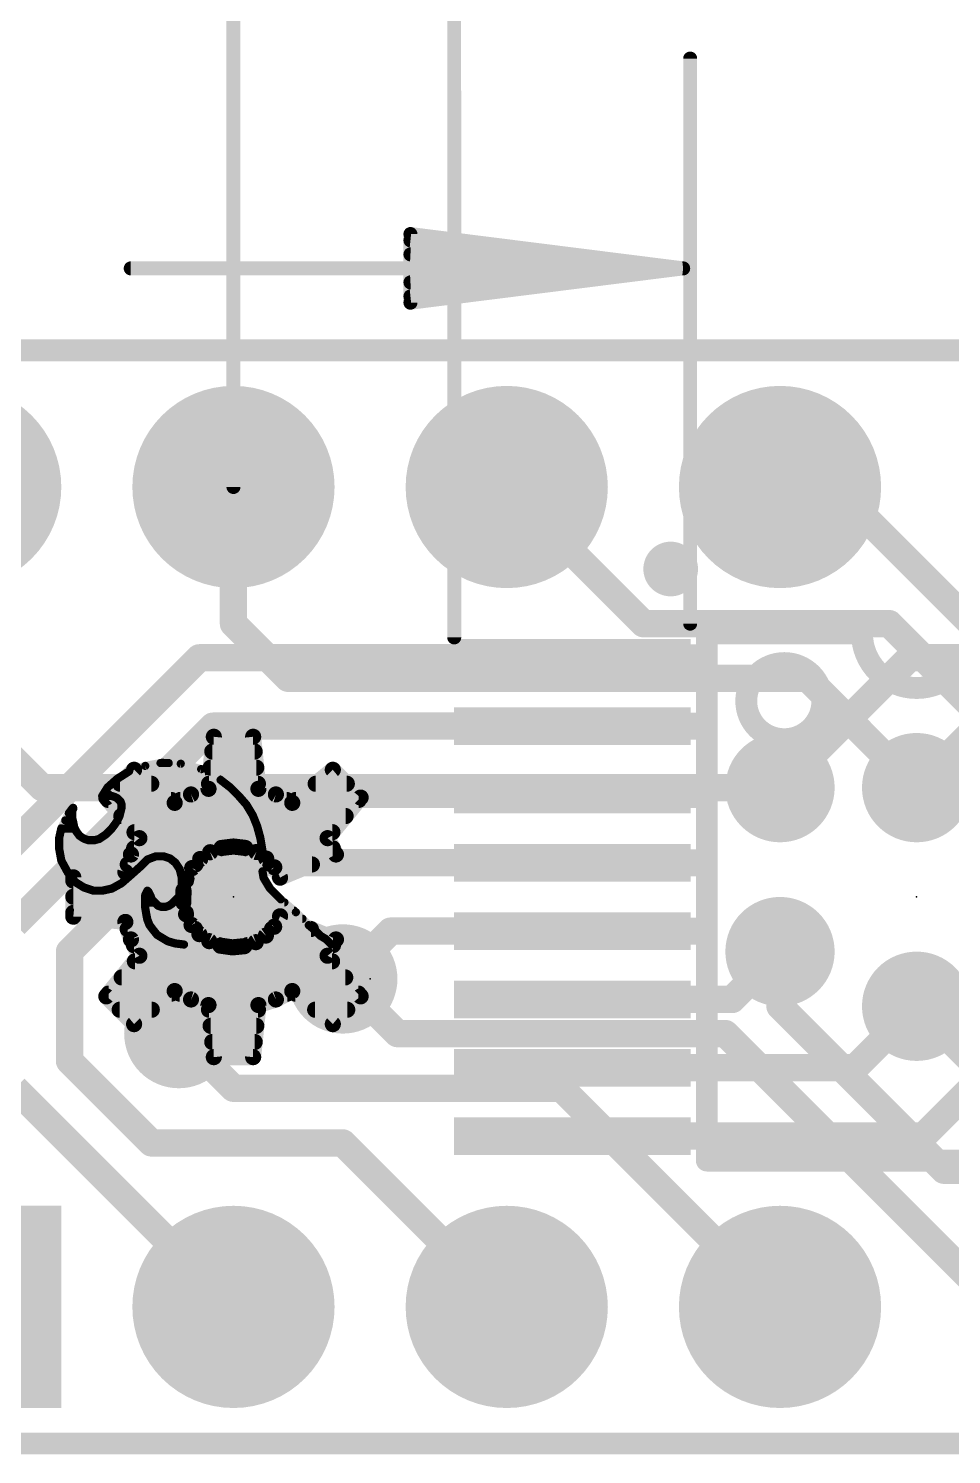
# Model space of a CAD drawing. Extents: x -40 to 67, y -21 to 32.
# Drawn here: x 1.91 to 10.48, y 10.57 to 23.82 of the extents above; entities that cross this region are included whole.
import ezdxf

# ---------------------------------------------------------------- set-up
doc = ezdxf.new("R2010")
doc.units = 0
for name, color, linetype in [('1', 12, 'CONTINUOUS'), ('16', 132, 'CONTINUOUS'), ('17', 110, 'CONTINUOUS'), ('18', 110, 'CONTINUOUS'), ('20', 53, 'CONTINUOUS'), ('21', 41, 'CONTINUOUS'), ('22', 40, 'CONTINUOUS'), ('23', 53, 'CONTINUOUS'), ('24', 53, 'CONTINUOUS'), ('47', 253, 'CONTINUOUS'), ('51', 53, 'CONTINUOUS')]:
    doc.layers.add(name, color=color, linetype=linetype)

# ---------------------------------------------------------------- blocks, each defined once
blk = doc.blocks.new('RECT')
blk.add_solid([(-0.5, -0.5), (0.5, -0.5), (-0.5, 0.5), (0.5, 0.5)])
blk = doc.blocks.new('SQUAREP')
blk.add_solid([(-0.5, -0.5), (0.5, -0.5), (-0.5, 0.5), (0.5, 0.5)])
blk = doc.blocks.new('ROUNDP')
at = {"const_width": 0.5}
blk.add_lwpolyline([(0, -0.25, 1), (0, 0.25, 1), (0, -0.25)], format="xyb", dxfattribs=at)
blk = doc.blocks.new('ROUNDV')
at = {"const_width": 0.5}
blk.add_lwpolyline([(0, -0.25, 1), (0, 0.25, 1), (0, -0.25)], format="xyb", dxfattribs=at)

msp = doc.modelspace()

# ---------------------------------------------------------------- linework, layer by layer
at = {"layer": '1', "const_width": 0.254}
for points in [[(3.4925, 17.9705), (1.27, 15.748)], [(6.96, 17.9705), (3.4925, 17.9705)], [(10.0965, 17.9705), (8.89, 16.764)], [(13.36, 17.9705), (10.0965, 17.9705)], [(3.6195, 17.3355), (1.778, 15.494)], [(6.96, 17.3355), (3.6195, 17.3355)], [(10.7315, 17.3355), (10.16, 16.764)], [(3.7465, 16.7005), (2.286, 15.24)], [(6.96, 16.7005), (3.7465, 16.7005)], [(3.8735, 16.0655), (3.302, 15.494)], [(6.96, 16.0655), (3.8735, 16.0655)], [(3.302, 15.494), (3.302, 14.478)], [(5.2705, 15.4305), (4.826, 14.986)], [(6.96, 15.4305), (5.2705, 15.4305)], [(2.286, 15.24), (2.286, 14.224)], [(8.4455, 14.7955), (8.89, 15.24)], [(6.96, 14.7955), (8.4455, 14.7955)], [(9.5885, 14.1605), (10.16, 14.732)], [(10.2235, 13.5255), (11.43, 14.732)], [(2.286, 14.224), (3.048, 13.462)], [(6.96, 14.1605), (9.5885, 14.1605)], [(1.778, 13.97), (3.81, 11.938)], [(6.96, 13.5255), (10.2235, 13.5255)], [(3.048, 13.462), (4.826, 13.462)], [(4.826, 13.462), (6.35, 11.938)]]:
    msp.add_lwpolyline(points, dxfattribs=at)
at = {"layer": '1', "const_width": 0.127}
for points in [[(3.4925, 18.034, 1), (3.4925, 17.907)], [(3.5374, 17.9256, 1), (3.4476, 18.0154)], [(6.96, 17.907, 1), (6.96, 18.034)], [(10.0965, 18.034, 1), (10.0965, 17.907)], [(10.1414, 17.9256, 1), (10.0516, 18.0154)], [(3.6195, 17.399, 1), (3.6195, 17.272)], [(3.6644, 17.2906, 1), (3.5746, 17.3804)], [(6.96, 17.272, 1), (6.96, 17.399)], [(8.8451, 16.8089, 1), (8.9349, 16.7191)], [(10.1151, 16.8089, 1), (10.2049, 16.7191)], [(3.7465, 16.764, 1), (3.7465, 16.637)], [(3.7914, 16.6556, 1), (3.7016, 16.7454)], [(6.96, 16.637, 1), (6.96, 16.764)], [(3.8735, 16.129, 1), (3.8735, 16.002)], [(3.9184, 16.0206, 1), (3.8286, 16.1104)], [(6.96, 16.002, 1), (6.96, 16.129)], [(3.3655, 15.494, 1), (3.2385, 15.494)], [(3.2571, 15.5389, 1), (3.3469, 15.4491)], [(5.2705, 15.494, 1), (5.2705, 15.367)], [(5.3154, 15.3856, 1), (5.2256, 15.4754)], [(6.96, 15.367, 1), (6.96, 15.494)], [(2.3495, 15.24, 1), (2.2225, 15.24)], [(2.2411, 15.2849, 1), (2.3309, 15.1951)], [(8.9349, 15.1951, 1), (8.8451, 15.2849)], [(4.7811, 15.0309, 1), (4.8709, 14.9411)], [(6.96, 14.859, 1), (6.96, 14.732)], [(8.4006, 14.8404, 1), (8.4904, 14.7506)], [(8.4455, 14.732, 1), (8.4455, 14.859)], [(10.2049, 14.6871, 1), (10.1151, 14.7769)], [(3.2385, 14.478, 1), (3.3655, 14.478)], [(2.3309, 14.2689, 1), (2.2411, 14.1791)], [(2.2225, 14.224, 1), (2.3495, 14.224)], [(6.96, 14.224, 1), (6.96, 14.097)], [(9.5436, 14.2054, 1), (9.6334, 14.1156)], [(9.5885, 14.097, 1), (9.5885, 14.224)], [(6.96, 13.589, 1), (6.96, 13.462)], [(10.2235, 13.462, 1), (10.2235, 13.589)], [(3.048, 13.5255, 1), (3.048, 13.3985)], [(3.0031, 13.4171, 1), (3.0929, 13.5069)], [(4.8709, 13.5069, 1), (4.7811, 13.4171)], [(4.826, 13.3985, 1), (4.826, 13.5255)], [(10.1786, 13.5704, 1), (10.2684, 13.4806)], [(3.7651, 11.8931, 1), (3.8549, 11.9829)], [(6.3051, 11.8931, 1), (6.3949, 11.9829)]]:
    msp.add_lwpolyline(points, format="xyb", dxfattribs=at)
at = {"layer": '16', "const_width": 0.254}
for points in [[(3.81, 18.288), (3.81, 19.558)], [(7.62, 18.288), (6.35, 19.558)], [(9.398, 19.558), (8.89, 19.558)], [(11.938, 17.018), (9.398, 19.558)], [(4.318, 17.78), (3.81, 18.288)], [(9.906, 18.288), (7.62, 18.288)], [(11.43, 16.764), (9.906, 18.288)], [(9.144, 17.78), (4.318, 17.78)], [(10.16, 16.764), (9.144, 17.78)], [(2.032, 16.764), (1.27, 17.526)], [(8.89, 16.764), (2.032, 16.764)], [(8.89, 15.24), (8.89, 14.732)], [(4.826, 14.986), (5.334, 14.478)], [(8.89, 14.732), (10.414, 13.208)], [(10.16, 14.732), (11.176, 13.716)], [(3.302, 14.478), (3.81, 13.97)], [(5.334, 14.478), (8.382, 14.478)], [(10.922, 11.938), (8.382, 14.478)], [(3.81, 13.97), (6.858, 13.97)], [(6.858, 13.97), (8.89, 11.938)], [(10.414, 13.208), (12.7, 13.208)]]:
    msp.add_lwpolyline(points, dxfattribs=at)
at = {"layer": '16', "const_width": 0.127}
for points in [[(3.8735, 19.558, 1), (3.7465, 19.558)], [(6.3949, 19.6029, 1), (6.3051, 19.5131)], [(8.89, 19.6215, 1), (8.89, 19.4945)], [(9.4429, 19.6029, 1), (9.3531, 19.5131)], [(9.398, 19.4945, 1), (9.398, 19.6215)], [(3.8549, 18.3329, 1), (3.7651, 18.2431)], [(3.7465, 18.288, 1), (3.8735, 18.288)], [(7.62, 18.3515, 1), (7.62, 18.2245)], [(7.5751, 18.2431, 1), (7.6649, 18.3329)], [(9.9509, 18.3329, 1), (9.8611, 18.2431)], [(9.906, 18.2245, 1), (9.906, 18.3515)], [(4.318, 17.8435, 1), (4.318, 17.7165)], [(9.1889, 17.8249, 1), (9.0991, 17.7351)], [(9.144, 17.7165, 1), (9.144, 17.8435)], [(4.2731, 17.7351, 1), (4.3629, 17.8249)], [(2.032, 16.8275, 1), (2.032, 16.7005)], [(1.9871, 16.7191, 1), (2.0769, 16.8089)], [(8.89, 16.7005, 1), (8.89, 16.8275)], [(10.1151, 16.7191, 1), (10.2049, 16.8089)], [(8.9535, 15.24, 1), (8.8265, 15.24)], [(4.8709, 15.0309, 1), (4.7811, 14.9411)], [(8.9349, 14.7769, 1), (8.8451, 14.6871)], [(10.2049, 14.7769, 1), (10.1151, 14.6871)], [(8.8265, 14.732, 1), (8.9535, 14.732)], [(3.3469, 14.5229, 1), (3.2571, 14.4331)], [(5.334, 14.5415, 1), (5.334, 14.4145)], [(5.2891, 14.4331, 1), (5.3789, 14.5229)], [(8.4269, 14.5229, 1), (8.3371, 14.4331)], [(8.382, 14.4145, 1), (8.382, 14.5415)], [(3.81, 14.0335, 1), (3.81, 13.9065)], [(3.7651, 13.9251, 1), (3.8549, 14.0149)], [(6.9029, 14.0149, 1), (6.8131, 13.9251)], [(6.858, 13.9065, 1), (6.858, 14.0335)], [(10.414, 13.2715, 1), (10.414, 13.1445)], [(10.3691, 13.1631, 1), (10.4589, 13.2529)], [(8.8451, 11.8931, 1), (8.9349, 11.9829)]]:
    msp.add_lwpolyline(points, format="xyb", dxfattribs=at)
at = {"layer": '20', "const_width": 0.2032}
for points in [[(20.32, 20.828), (0, 20.828)], [(20.32, 10.668), (0, 10.668)]]:
    msp.add_lwpolyline(points, dxfattribs=at)
at = {"layer": '21'}
for points, const_width in [([(7.874, 18.669, 1), (7.874, 18.923, 1), (7.874, 18.669)], 0.254), ([(8.2608, 18.198, 1), (8.1592, 18.198)], 0.1016), ([(8.21, 18.2488, 1), (8.21, 18.1472)], 0.1016), ([(9.652, 18.198, 1), (10.668, 18.198)], 0.2032), ([(9.7028, 18.198, 1), (9.6012, 18.198)], 0.1016), ([(9.652, 18.1472, 1), (9.652, 18.2488)], 0.1016), ([(8.93, 17.2142, 1), (8.93, 17.9218, 1), (8.93, 17.2142)], 0.2032), ([(2.9865, 16.9847, 1), (2.9935, 16.9473)], 0.0381), ([(2.996, 16.9479, 1), (2.984, 16.9841)], 0.0381), ([(3.1319, 17.0116, 1), (3.1319, 16.9735)], 0.0381), ([(3.1511, 17.015, 1), (3.1489, 16.977)], 0.0381), ([(3.1535, 16.9773, 1), (3.1465, 17.0147)], 0.0381), ([(3.2078, 16.9735, 1), (3.2078, 17.0116)], 0.0381), ([(3.3248, 17.0044, 1), (3.3152, 16.9676)], 0.0381), ([(3.3189, 16.967, 1), (3.3211, 17.005)], 0.0381), ([(3.5193, 16.9527, 1), (3.5007, 16.9193)], 0.0381), ([(3.5052, 16.9176, 1), (3.5148, 16.9544)], 0.0381), ([(2.7235, 16.8592, 1), (2.7235, 16.8211)], 0.0381), ([(2.7198, 16.8621, 1), (2.7402, 16.8299)], 0.0381), ([(2.7427, 16.8318, 1), (2.7173, 16.8602)], 0.0381), ([(2.834, 16.9341, 1), (2.846, 16.8979)], 0.0381), ([(2.8412, 16.9354, 1), (2.8412, 16.8973)], 0.0381), ([(2.8502, 16.8999, 1), (2.8298, 16.9321)], 0.0381), ([(3.5453, 16.8973, 1), (3.5453, 16.9354)], 0.0381), ([(3.7017, 16.851, 1), (3.6783, 16.821)], 0.0381), ([(3.6807, 16.8193, 1), (3.6993, 16.8527)], 0.0381), ([(3.6824, 16.8211, 1), (3.6824, 16.8592)], 0.0381), ([(2.59, 16.705, 1), (2.59, 16.6669)], 0.0381), ([(2.5738, 16.6961, 1), (2.6062, 16.6759)], 0.0381), ([(2.5911, 16.7068, 1), (2.5911, 16.6687)], 0.0381), ([(2.6387, 16.783, 1), (2.6387, 16.7449)], 0.0381), ([(2.6273, 16.7802, 1), (2.6527, 16.7518)], 0.0381), ([(2.6562, 16.7559, 1), (2.6238, 16.7761)], 0.0381), ([(2.686, 16.7041, 1), (2.674, 16.6679)], 0.0381), ([(2.68, 16.6669, 1), (2.68, 16.705)], 0.0381), ([(2.7185, 16.693, 1), (2.7015, 16.659)], 0.0381), ([(2.704, 16.6579, 1), (2.716, 16.6941)], 0.0381), ([(2.7435, 16.6795, 1), (2.7165, 16.6525)], 0.0381), ([(2.7215, 16.649, 1), (2.7385, 16.683)], 0.0381), ([(3.7935, 16.7795, 1), (3.7665, 16.7525)], 0.0381), ([(3.7683, 16.751, 1), (3.7917, 16.781)], 0.0381), ([(3.782, 16.7449, 1), (3.782, 16.783)], 0.0381), ([(3.8743, 16.6985, 1), (3.8457, 16.6735)], 0.0381), ([(3.8465, 16.6725, 1), (3.8735, 16.6995)], 0.0381), ([(3.8582, 16.6687, 1), (3.8582, 16.7068)], 0.0381), ([(2.2871, 16.5544, 1), (2.2871, 16.5163)], 0.0381), ([(2.2965, 16.5795, 1), (2.3235, 16.5525)], 0.0381), ([(2.3291, 16.546, 1), (2.291, 16.546)], 0.0381), ([(2.293, 16.5545, 1), (2.327, 16.5375)], 0.0381), ([(2.3252, 16.5546, 1), (2.2948, 16.5774)], 0.0381), ([(2.3391, 16.576, 1), (2.301, 16.576)], 0.0381), ([(2.301, 16.566, 1), (2.3391, 16.566)], 0.0381), ([(2.337, 16.5575, 1), (2.303, 16.5745)], 0.0381), ([(2.3335, 16.5625, 1), (2.3065, 16.5895)], 0.0381), ([(2.31, 16.5163, 1), (2.31, 16.5544)], 0.0381), ([(2.7599, 16.5544, 1), (2.7599, 16.5163)], 0.0381), ([(2.7781, 16.642, 1), (2.7419, 16.63)], 0.0381), ([(2.7465, 16.6225, 1), (2.7735, 16.6495)], 0.0381), ([(2.7681, 16.6306, 1), (2.7681, 16.5925)], 0.0381), ([(2.7891, 16.606, 1), (2.751, 16.606)], 0.0381), ([(2.751, 16.576, 1), (2.7891, 16.576)], 0.0381), ([(2.7885, 16.5714, 1), (2.7515, 16.5806)], 0.0381), ([(2.7519, 16.6, 1), (2.7881, 16.612)], 0.0381), ([(3.9463, 16.6158, 1), (3.9137, 16.5962)], 0.0381), ([(3.9157, 16.5935, 1), (3.9443, 16.6185)], 0.0381), ([(3.9251, 16.5925, 1), (3.9251, 16.6306)], 0.0381), ([(3.9724, 16.5163, 1), (3.9724, 16.5544)], 0.0381), ([(2.2466, 16.4782, 1), (2.2466, 16.4401)], 0.0381), ([(2.2648, 16.5374, 1), (2.2952, 16.5146)], 0.0381), ([(2.297, 16.5175, 1), (2.263, 16.5345)], 0.0381), ([(2.3285, 16.4906, 1), (2.2915, 16.4814)], 0.0381), ([(2.291, 16.486, 1), (2.3291, 16.486)], 0.0381), ([(2.3387, 16.4497, 1), (2.3013, 16.4423)], 0.0381), ([(2.3015, 16.4414, 1), (2.3385, 16.4506)], 0.0381), ([(2.347, 16.4045, 1), (2.313, 16.3875)], 0.0381), ([(2.3167, 16.4401, 1), (2.3167, 16.4782)], 0.0381), ([(2.6941, 16.4366, 1), (2.7259, 16.4154)], 0.0381), ([(2.7252, 16.4146, 1), (2.6948, 16.4374)], 0.0381), ([(2.713, 16.4645, 1), (2.747, 16.4475)], 0.0381), ([(2.7316, 16.4782, 1), (2.7316, 16.4401)], 0.0381), ([(2.7459, 16.4454, 1), (2.7141, 16.4666)], 0.0381), ([(2.7315, 16.5006, 1), (2.7685, 16.4914)], 0.0381), ([(2.767, 16.4875, 1), (2.733, 16.5045)], 0.0381), ([(4.0077, 16.5131, 1), (3.9723, 16.4989)], 0.0381), ([(3.9737, 16.4962, 1), (4.0063, 16.5158)], 0.0381), ([(4.0087, 16.4401, 1), (4.0087, 16.4782)], 0.0381), ([(4.0484, 16.411, 1), (4.0116, 16.401)], 0.0381), ([(2.209, 16.296, 1), (2.1709, 16.296)], 0.0381), ([(2.1714, 16.3001, 1), (2.2086, 16.2919)], 0.0381), ([(2.1924, 16.3258, 1), (2.1924, 16.2877)], 0.0381), ([(2.2093, 16.402, 1), (2.2093, 16.3639)], 0.0381), ([(2.193, 16.3945, 1), (2.227, 16.3775)], 0.0381), ([(2.2286, 16.3819, 1), (2.1914, 16.3901)], 0.0381), ([(2.3113, 16.3923, 1), (2.3487, 16.3997)], 0.0381), ([(2.3652, 16.3674, 1), (2.3348, 16.3446)], 0.0381), ([(2.333, 16.3475, 1), (2.367, 16.3645)], 0.0381), ([(2.3365, 16.3639, 1), (2.3365, 16.402)], 0.0381), ([(2.3906, 16.3319, 1), (2.3694, 16.3001)], 0.0381), ([(2.3648, 16.3046, 1), (2.3952, 16.3274)], 0.0381), ([(2.4185, 16.313, 1), (2.4015, 16.279)], 0.0381), ([(2.3938, 16.2877, 1), (2.3938, 16.3258)], 0.0381), ([(2.3994, 16.2801, 1), (2.4206, 16.3119)], 0.0381), ([(2.436, 16.3041, 1), (2.424, 16.2679)], 0.0381), ([(2.4215, 16.269, 1), (2.4385, 16.303)], 0.0381), ([(2.46, 16.295, 1), (2.46, 16.2569)], 0.0381), ([(2.454, 16.2579, 1), (2.466, 16.2941)], 0.0381), ([(2.5154, 16.2945, 1), (2.5246, 16.2575)], 0.0381), ([(2.52, 16.2569, 1), (2.52, 16.295)], 0.0381), ([(2.5494, 16.3019, 1), (2.5706, 16.2701)], 0.0381), ([(2.5646, 16.2675, 1), (2.5554, 16.3045)], 0.0381), ([(2.5912, 16.3258, 1), (2.5912, 16.2877)], 0.0381), ([(2.6065, 16.3395, 1), (2.6335, 16.3125)], 0.0381), ([(2.6306, 16.3101, 1), (2.6094, 16.3419)], 0.0381), ([(2.677, 16.402, 1), (2.677, 16.3639)], 0.0381), ([(2.6648, 16.3974, 1), (2.6952, 16.3746)], 0.0381), ([(2.6935, 16.3725, 1), (2.6665, 16.3995)], 0.0381), ([(4.0123, 16.3989, 1), (4.0477, 16.4131)], 0.0381), ([(4.0363, 16.3639, 1), (4.0363, 16.402)], 0.0381), ([(4.0788, 16.2991, 1), (4.0412, 16.2929)], 0.0381), ([(4.0416, 16.291, 1), (4.0784, 16.301)], 0.0381), ([(4.0571, 16.2877, 1), (4.0571, 16.3258)], 0.0381), ([(2.19, 16.2496, 1), (2.19, 16.2115)], 0.0381), ([(2.2087, 16.1994, 1), (2.1713, 16.1926)], 0.0381), ([(2.1709, 16.196, 1), (2.209, 16.196)], 0.0381), ([(2.1976, 16.1735, 1), (2.1976, 16.1354)], 0.0381), ([(4.0991, 16.176, 1), (4.061, 16.176)], 0.0381), ([(4.0612, 16.1729, 1), (4.0988, 16.1791)], 0.0381), ([(4.0709, 16.2115, 1), (4.0709, 16.2496)], 0.0381), ([(4.08, 16.1354, 1), (4.08, 16.1735)], 0.0381), ([(2.2267, 16.0951, 1), (2.1933, 16.0769)], 0.0381), ([(2.1913, 16.0826, 1), (2.2287, 16.0894)], 0.0381), ([(2.2143, 16.0973, 1), (2.2143, 16.0592)], 0.0381), ([(2.2558, 16.0211, 1), (2.2558, 15.983)], 0.0381), ([(2.913, 15.983, 1), (2.913, 16.0211)], 0.0381), ([(2.9265, 16.0395, 1), (2.9535, 16.0125)], 0.0381), ([(2.9527, 16.0118, 1), (2.9273, 16.0402)], 0.0381), ([(3.0033, 16.1138, 1), (3.0167, 16.0782)], 0.0381), ([(2.9922, 16.0592, 1), (2.9922, 16.0973)], 0.0381), ([(3.0235, 16.0825, 1), (2.9965, 16.1095)], 0.0381), ([(3.09, 16.1451, 1), (3.09, 16.107)], 0.0381), ([(3.0967, 16.1082, 1), (3.0833, 16.1438)], 0.0381), ([(3.166, 16.1441, 1), (3.154, 16.1079)], 0.0381), ([(3.16, 16.107, 1), (3.16, 16.1451)], 0.0381), ([(3.2319, 16.1209, 1), (3.2081, 16.0911)], 0.0381), ([(3.214, 16.0879, 1), (3.226, 16.1241)], 0.0381), ([(3.2548, 16.0973, 1), (3.2548, 16.0592)], 0.0381), ([(3.2859, 16.0766, 1), (3.2541, 16.0554)], 0.0381), ([(3.2581, 16.0511, 1), (3.2819, 16.0809)], 0.0381), ([(3.3285, 16.0106, 1), (3.2915, 16.0014)], 0.0381), ([(3.311, 16.0211, 1), (3.311, 15.983)], 0.0381), ([(4.08, 16.0592, 1), (4.08, 16.0973)], 0.0381), ([(4.08, 15.983, 1), (4.08, 16.0211)], 0.0381), ([(2.285, 15.9877, 1), (2.255, 15.9643)], 0.0381), ([(2.2533, 15.9669, 1), (2.2867, 15.9851)], 0.0381), ([(2.309, 15.9449, 1), (2.309, 15.9068)], 0.0381), ([(2.3501, 15.9022, 1), (2.3299, 15.8698)], 0.0381), ([(2.325, 15.8743, 1), (2.355, 15.8977)], 0.0381), ([(2.7575, 15.8903, 1), (2.7825, 15.8617)], 0.0381), ([(2.7793, 15.8593, 1), (2.7607, 15.8927)], 0.0381), ([(2.8269, 15.9068, 1), (2.8269, 15.9449)], 0.0381), ([(2.8373, 15.9602, 1), (2.8627, 15.9318)], 0.0381), ([(2.8625, 15.9317, 1), (2.8375, 15.9603)], 0.0381), ([(3.2941, 15.9954, 1), (3.3259, 16.0166)], 0.0381), ([(3.3491, 15.926, 1), (3.311, 15.926)], 0.0381), ([(3.33, 15.9449, 1), (3.33, 15.9068)], 0.0381), ([(3.3115, 15.9214, 1), (3.3485, 15.9306)], 0.0381), ([(4.0988, 15.9891, 1), (4.0612, 15.9829)], 0.0381), ([(4.061, 15.986, 1), (4.0991, 15.986)], 0.0381), ([(4.1063, 15.9358, 1), (4.0737, 15.9162)], 0.0381), ([(4.0712, 15.9229, 1), (4.1088, 15.9291)], 0.0381), ([(4.0901, 15.9068, 1), (4.0901, 15.9449)], 0.0381), ([(2.3982, 15.8687, 1), (2.3982, 15.8306)], 0.0381), ([(2.426, 15.8541, 1), (2.414, 15.8179)], 0.0381), ([(2.4099, 15.8198, 1), (2.4301, 15.8522)], 0.0381), ([(2.51, 15.8251, 1), (2.51, 15.787)], 0.0381), ([(2.504, 15.7879, 1), (2.516, 15.8241)], 0.0381), ([(2.5859, 15.8246, 1), (2.5941, 15.7874)], 0.0381), ([(2.59, 15.787, 1), (2.59, 15.8251)], 0.0381), ([(2.6707, 15.8427, 1), (2.6893, 15.8093)], 0.0381), ([(2.6841, 15.8074, 1), (2.6759, 15.8446)], 0.0381), ([(2.7225, 15.8306, 1), (2.7225, 15.8687)], 0.0381), ([(2.973, 15.7745, 1), (3.007, 15.7575)], 0.0381), ([(3.0091, 15.766, 1), (2.971, 15.766)], 0.0381), ([(2.9937, 15.7925, 1), (2.9937, 15.7544)], 0.0381), ([(3.0235, 15.8195, 1), (2.9965, 15.7925)], 0.0381), ([(3.027, 15.7975, 1), (2.993, 15.8145)], 0.0381), ([(3.037, 15.8045, 1), (3.003, 15.7875)], 0.0381), ([(3.0065, 15.7825, 1), (3.0335, 15.8095)], 0.0381), ([(3.0581, 15.762, 1), (3.0219, 15.75)], 0.0381), ([(3.023, 15.7475, 1), (3.057, 15.7645)], 0.0381), ([(3.0313, 15.7544, 1), (3.0313, 15.7925)], 0.0381), ([(3.2823, 15.7531, 1), (3.3177, 15.7389)], 0.0381), ([(3.3135, 15.7325, 1), (3.2865, 15.7595)], 0.0381), ([(3.311, 15.7925, 1), (3.311, 15.7544)], 0.0381), ([(3.3013, 15.7997, 1), (3.3387, 15.7923)], 0.0381), ([(3.3377, 15.7889, 1), (3.3023, 15.8031)], 0.0381), ([(3.33, 15.8687, 1), (3.33, 15.8306)], 0.0381), ([(3.311, 15.846, 1), (3.3491, 15.846)], 0.0381), ([(3.3487, 15.8423, 1), (3.3113, 15.8497)], 0.0381), ([(4.1635, 15.8395, 1), (4.1365, 15.8125)], 0.0381), ([(4.1337, 15.8162, 1), (4.1663, 15.8358)], 0.0381), ([(4.1358, 15.8306, 1), (4.1358, 15.8687)], 0.0381), ([(4.2026, 15.7544, 1), (4.2026, 15.7925)], 0.0381), ([(2.99, 15.7163, 1), (2.99, 15.6782)], 0.0381), ([(3.0088, 15.6491, 1), (2.9712, 15.6429)], 0.0381), ([(2.971, 15.646, 1), (3.0091, 15.646)], 0.0381), ([(2.9942, 15.6401, 1), (2.9942, 15.602)], 0.0381), ([(3.0635, 15.7395, 1), (3.0365, 15.7125)], 0.0381), ([(3.0319, 15.72, 1), (3.0681, 15.732)], 0.0381), ([(3.0788, 15.6782, 1), (3.0788, 15.7163)], 0.0381), ([(3.116, 15.6841, 1), (3.104, 15.6479)], 0.0381), ([(3.0965, 15.6525, 1), (3.1235, 15.6795)], 0.0381), ([(3.14, 15.6751, 1), (3.14, 15.637)], 0.0381), ([(3.134, 15.6379, 1), (3.146, 15.6741)], 0.0381), ([(3.174, 15.6741, 1), (3.186, 15.6379)], 0.0381), ([(3.18, 15.637, 1), (3.18, 15.6751)], 0.0381), ([(3.1994, 15.6819, 1), (3.2206, 15.6501)], 0.0381), ([(3.216, 15.6479, 1), (3.204, 15.6841)], 0.0381), ([(3.2265, 15.6995, 1), (3.2535, 15.6725)], 0.0381), ([(3.2506, 15.6701, 1), (3.2294, 15.7019)], 0.0381), ([(3.2512, 15.7163, 1), (3.2512, 15.6782)], 0.0381), ([(4.2624, 15.7405, 1), (4.2376, 15.7115)], 0.0381), ([(4.2365, 15.7125, 1), (4.2635, 15.7395)], 0.0381), ([(4.2836, 15.6782, 1), (4.2836, 15.7163)], 0.0381), ([(4.4035, 15.6195, 1), (4.3765, 15.5925)], 0.0381), ([(4.3725, 15.602, 1), (4.3725, 15.6401)], 0.0381), ([(4.3776, 15.5915, 1), (4.4024, 15.6205)], 0.0381), ([(3.0187, 15.5897, 1), (2.9813, 15.5823)], 0.0381), ([(2.9812, 15.5829, 1), (3.0188, 15.5891)], 0.0381), ([(3.0082, 15.5639, 1), (3.0082, 15.5258)], 0.0381), ([(3.0277, 15.5431, 1), (2.9923, 15.5289)], 0.0381), ([(2.9913, 15.5323, 1), (3.0287, 15.5397)], 0.0381), ([(3.0452, 15.4974, 1), (3.0148, 15.4746)], 0.0381), ([(3.0123, 15.4789, 1), (3.0477, 15.4931)], 0.0381), ([(3.0431, 15.4877, 1), (3.0431, 15.4496)], 0.0381), ([(4.4512, 15.5258, 1), (4.4512, 15.5639)], 0.0381), ([(4.5222, 15.5006, 1), (4.4978, 15.4714)], 0.0381), ([(4.4965, 15.4725, 1), (4.5235, 15.4995)], 0.0381), ([(4.5309, 15.4496, 1), (4.5309, 15.4877)], 0.0381), ([(3.0749, 15.4579, 1), (3.0451, 15.4341)], 0.0381), ([(3.0448, 15.4346, 1), (3.0752, 15.4574)], 0.0381), ([(3.1098, 15.4123, 1), (3.0902, 15.3797)], 0.0381), ([(3.0851, 15.3841, 1), (3.1149, 15.4079)], 0.0381), ([(3.106, 15.4115, 1), (3.106, 15.3734)], 0.0381), ([(3.2052, 15.3543, 1), (3.1948, 15.3177)], 0.0381), ([(4.5835, 15.4495, 1), (4.5565, 15.4225)], 0.0381), ([(4.5578, 15.4214, 1), (4.5822, 15.4506)], 0.0381), ([(4.6298, 15.4023, 1), (4.6102, 15.3697)], 0.0381), ([(4.6065, 15.3725, 1), (4.6335, 15.3995)], 0.0381), ([(4.6136, 15.3734, 1), (4.6136, 15.4115)], 0.0381), ([(4.6835, 15.3695, 1), (4.6565, 15.3425)], 0.0381), ([(4.6602, 15.3397, 1), (4.6798, 15.3723)], 0.0381), ([(3.1902, 15.3197, 1), (3.2098, 15.3523)], 0.0381), ([(3.2693, 15.3353, 1), (3.2693, 15.2972)], 0.0381), ([(3.2724, 15.3349, 1), (3.2676, 15.2971)], 0.0381), ([(3.2648, 15.2977, 1), (3.2752, 15.3343)], 0.0381), ([(3.35, 15.3251, 1), (3.35, 15.287)], 0.0381), ([(3.3476, 15.2871, 1), (3.3524, 15.3249)], 0.0381), ([(4.7065, 15.2925, 1), (4.7335, 15.3195)], 0.0381), ([(4.7098, 15.2972, 1), (4.7098, 15.3353)], 0.0381), ([(4.72, 15.287, 1), (4.72, 15.3251)], 0.0381), ([(8.21, 13.3488, 1), (8.21, 13.2472)], 0.1016), ([(8.1592, 13.298, 1), (8.2608, 13.298)], 0.1016)]:
    msp.add_lwpolyline(points, format="xyb", dxfattribs=dict(at, const_width=const_width))
for points, const_width in [([(8.21, 13.298), (8.21, 18.198)], 0.2032), ([(9.652, 18.198), (8.21, 18.198)], 0.2032), ([(2.99, 16.966), (2.84, 16.916)], 0.0762), ([(3.15, 16.996), (2.99, 16.966)], 0.0762), ([(3.1319, 16.9926), (3.2078, 16.9926)], 0.0762), ([(3.32, 16.986), (3.15, 16.996)], 0.0762), ([(3.51, 16.936), (3.32, 16.986)], 0.0762), ([(3.69, 16.836), (3.51, 16.936)], 0.0762), ([(2.73, 16.846), (2.64, 16.766)], 0.0762), ([(2.7235, 16.8402), (3.6824, 16.8402)], 0.0762), ([(2.84, 16.916), (2.73, 16.846)], 0.0762), ([(2.8412, 16.9164), (3.5453, 16.9164)], 0.0762), ([(3.78, 16.766), (3.69, 16.836)], 0.0762), ([(2.64, 16.766), (2.59, 16.686)], 0.0762), ([(2.59, 16.686), (2.68, 16.686)], 0.0762), ([(2.5911, 16.6878), (3.8582, 16.6878)], 0.0762), ([(2.6387, 16.764), (3.782, 16.764)], 0.0762), ([(2.68, 16.686), (2.71, 16.676)], 0.0762), ([(2.71, 16.676), (2.73, 16.666)], 0.0762), ([(2.73, 16.666), (2.76, 16.636)], 0.0762), ([(3.86, 16.686), (3.78, 16.766)], 0.0762), ([(3.93, 16.606), (3.86, 16.686)], 0.0762), ([(2.31, 16.566), (2.28, 16.526)], 0.0762), ([(2.2871, 16.5354), (2.31, 16.5354)], 0.0762), ([(2.32, 16.576), (2.31, 16.566)], 0.0762), ([(2.31, 16.546), (2.32, 16.566)], 0.0762), ([(2.31, 16.486), (2.31, 16.546)], 0.0762), ([(2.32, 16.566), (2.32, 16.576)], 0.0762), ([(2.77, 16.576), (2.75, 16.496)], 0.0762), ([(2.7599, 16.5354), (3.9724, 16.5354)], 0.0762), ([(2.76, 16.636), (2.77, 16.606)], 0.0762), ([(2.7681, 16.6116), (3.9251, 16.6116)], 0.0762), ([(2.77, 16.606), (2.77, 16.576)], 0.0762), ([(3.99, 16.506), (3.93, 16.606)], 0.0762), ([(2.28, 16.526), (2.21, 16.386)], 0.0762), ([(2.2466, 16.4592), (2.3167, 16.4592)], 0.0762), ([(2.32, 16.446), (2.31, 16.486)], 0.0762), ([(2.33, 16.396), (2.32, 16.446)], 0.0762), ([(2.35, 16.356), (2.33, 16.396)], 0.0762), ([(2.71, 16.426), (2.68, 16.386)], 0.0762), ([(2.73, 16.456), (2.71, 16.426)], 0.0762), ([(2.75, 16.496), (2.73, 16.456)], 0.0762), ([(2.7316, 16.4592), (4.0087, 16.4592)], 0.0762), ([(4.03, 16.406), (3.99, 16.506)], 0.0762), ([(4.06, 16.296), (4.03, 16.406)], 0.0762), ([(2.21, 16.386), (2.19, 16.296)], 0.0762), ([(2.19, 16.296), (2.19, 16.196)], 0.0762), ([(2.1924, 16.3068), (2.3938, 16.3068)], 0.0762), ([(2.2093, 16.383), (2.3365, 16.383)], 0.0762), ([(2.38, 16.316), (2.35, 16.356)], 0.0762), ([(2.41, 16.296), (2.38, 16.316)], 0.0762), ([(2.43, 16.286), (2.41, 16.296)], 0.0762), ([(2.46, 16.276), (2.43, 16.286)], 0.0762), ([(2.52, 16.276), (2.46, 16.276)], 0.0762), ([(2.56, 16.286), (2.52, 16.276)], 0.0762), ([(2.62, 16.326), (2.56, 16.286)], 0.0762), ([(2.5912, 16.3068), (4.0571, 16.3068)], 0.0762), ([(2.68, 16.386), (2.62, 16.326)], 0.0762), ([(2.677, 16.383), (4.0363, 16.383)], 0.0762), ([(4.08, 16.176), (4.06, 16.296)], 0.0762), ([(2.19, 16.2306), (4.0709, 16.2306)], 0.0762), ([(2.19, 16.196), (2.21, 16.086)], 0.0762), ([(2.1976, 16.1544), (4.08, 16.1544)], 0.0762), ([(4.08, 15.986), (4.08, 16.176)], 0.0762), ([(2.21, 16.086), (2.27, 15.976)], 0.0762), ([(2.2143, 16.0782), (2.9922, 16.0782)], 0.0762), ([(2.2558, 16.002), (2.913, 16.002)], 0.0762), ([(2.85, 15.946), (2.94, 16.026)], 0.0762), ([(2.94, 16.026), (3.01, 16.096)], 0.0762), ([(3.01, 16.096), (3.09, 16.126)], 0.0762), ([(3.09, 16.126), (3.16, 16.126)], 0.0762), ([(3.16, 16.126), (3.22, 16.106)], 0.0762), ([(3.22, 16.106), (3.27, 16.066)], 0.0762), ([(3.2548, 16.0782), (4.08, 16.0782)], 0.0762), ([(3.27, 16.066), (3.31, 16.006)], 0.0762), ([(3.31, 16.006), (3.33, 15.926)], 0.0762), ([(3.311, 16.002), (4.08, 16.002)], 0.0762), ([(2.27, 15.976), (2.34, 15.886)], 0.0762), ([(2.309, 15.9258), (2.8269, 15.9258)], 0.0762), ([(2.34, 15.886), (2.42, 15.836)], 0.0762), ([(2.68, 15.826), (2.77, 15.876)], 0.0762), ([(2.77, 15.876), (2.85, 15.946)], 0.0762), ([(3.33, 15.926), (3.33, 15.846)], 0.0762), ([(3.33, 15.9258), (4.0901, 15.9258)], 0.0762), ([(4.09, 15.926), (4.08, 15.986)], 0.0762), ([(4.15, 15.826), (4.09, 15.926)], 0.0762), ([(2.3982, 15.8496), (2.7225, 15.8496)], 0.0762), ([(2.42, 15.836), (2.51, 15.806)], 0.0762), ([(2.51, 15.806), (2.59, 15.806)], 0.0762), ([(2.59, 15.806), (2.68, 15.826)], 0.0762), ([(3.01, 15.806), (2.99, 15.766)], 0.0762), ([(2.99, 15.766), (2.99, 15.646)], 0.0762), ([(2.9937, 15.7734), (3.0313, 15.7734)], 0.0762), ([(3.02, 15.796), (3.01, 15.806)], 0.0762), ([(3.04, 15.756), (3.02, 15.796)], 0.0762), ([(3.05, 15.726), (3.04, 15.756)], 0.0762), ([(3.3, 15.746), (3.24, 15.686)], 0.0762), ([(3.32, 15.796), (3.3, 15.746)], 0.0762), ([(3.311, 15.7734), (4.2026, 15.7734)], 0.0762), ([(3.33, 15.846), (3.32, 15.796)], 0.0762), ([(3.33, 15.8496), (4.1358, 15.8496)], 0.0762), ([(4.25, 15.726), (4.15, 15.826)], 0.0762), ([(2.99, 15.6972), (3.0788, 15.6972)], 0.0762), ([(2.99, 15.646), (3, 15.586)], 0.0762), ([(2.9942, 15.621), (4.3725, 15.621)], 0.0762), ([(3.11, 15.666), (3.05, 15.726)], 0.0762), ([(3.14, 15.656), (3.11, 15.666)], 0.0762), ([(3.18, 15.656), (3.14, 15.656)], 0.0762), ([(3.21, 15.666), (3.18, 15.656)], 0.0762), ([(3.24, 15.686), (3.21, 15.666)], 0.0762), ([(3.2512, 15.6972), (4.2836, 15.6972)], 0.0762), ([(4.39, 15.606), (4.25, 15.726)], 0.0762), ([(4.51, 15.486), (4.39, 15.606)], 0.0762), ([(3, 15.586), (3.01, 15.536)], 0.0762), ([(3.0082, 15.5448), (4.4512, 15.5448)], 0.0762), ([(3.01, 15.536), (3.03, 15.486)], 0.0762), ([(3.03, 15.486), (3.06, 15.446)], 0.0762), ([(3.0431, 15.4686), (4.5309, 15.4686)], 0.0762), ([(4.57, 15.436), (4.51, 15.486)], 0.0762), ([(3.06, 15.446), (3.1, 15.396)], 0.0762), ([(3.1, 15.396), (3.2, 15.336)], 0.0762), ([(3.106, 15.3924), (4.6136, 15.3924)], 0.0762), ([(3.2, 15.336), (3.27, 15.316)], 0.0762), ([(4.62, 15.386), (4.57, 15.436)], 0.0762), ([(4.67, 15.356), (4.62, 15.386)], 0.0762), ([(4.72, 15.306), (4.67, 15.356)], 0.0762), ([(3.2693, 15.3162), (4.7098, 15.3162)], 0.0762), ([(3.27, 15.316), (3.35, 15.306)], 0.0762), ([(3.35, 15.306), (4.72, 15.306)], 0.0762), ([(12.11, 13.298), (8.21, 13.298)], 0.2032)]:
    msp.add_lwpolyline(points, dxfattribs=dict(at, const_width=const_width))
at = {"layer": '22', "const_width": 0.15}
for points in [[(3.578, 16.7529), (3.6272, 17.2368)], [(3.6272, 17.2368), (3.9928, 17.2368)], [(3.9928, 17.2368), (4.042, 16.7529)], [(3.6133, 17.1), (4.0067, 17.1)], [(2.628, 16.6715), (2.8865, 16.93)], [(2.8865, 16.93), (3.2635, 16.6226)], [(3.598, 16.95), (4.022, 16.95)], [(4.3565, 16.6226), (4.7335, 16.93)], [(4.7335, 16.93), (4.992, 16.6715)], [(2.7565, 16.8), (3.0459, 16.8)], [(3.5828, 16.8), (4.0372, 16.8)], [(4.5741, 16.8), (4.8635, 16.8)], [(2.9354, 16.2945), (2.628, 16.6715)], [(2.6455, 16.65), (3.2299, 16.65)], [(3.2635, 16.6226), (3.4153, 16.7008)], [(3.3167, 16.65), (4.3033, 16.65)], [(3.4153, 16.7008), (3.578, 16.7529)], [(4.042, 16.7529), (4.2047, 16.7008)], [(4.2047, 16.7008), (4.3565, 16.6226)], [(4.3901, 16.65), (4.9745, 16.65)], [(4.992, 16.6715), (4.6846, 16.2945)], [(2.7678, 16.5), (4.8522, 16.5)], [(2.8572, 16.1427), (2.9354, 16.2945)], [(2.8901, 16.35), (4.7299, 16.35)], [(4.6846, 16.2945), (4.7628, 16.1427)], [(2.8051, 15.98), (2.8572, 16.1427)], [(2.8867, 16.2), (3.6897, 16.2)], [(3.501, 16.1004), (3.4261, 16.0169)], [(3.5936, 16.1638), (3.501, 16.1004)], [(3.6986, 16.2033), (3.5936, 16.1638)], [(3.81, 16.2168), (3.6986, 16.2033)], [(3.9194, 16.2039), (3.81, 16.2168)], [(4.0228, 16.1657), (3.9194, 16.2039)], [(3.9299, 16.2), (4.7333, 16.2)], [(4.1145, 16.1045), (4.0228, 16.1657)], [(4.1893, 16.0236), (4.1145, 16.1045)], [(4.7628, 16.1427), (4.2431, 15.9274)], [(2.3212, 15.9308), (2.8051, 15.98)], [(2.8275, 16.05), (3.4558, 16.05)], [(3.4261, 16.0169), (3.3732, 15.9179)], [(4.1648, 16.05), (4.539, 16.05)], [(4.2431, 15.9274), (4.1893, 16.0236)], [(2.3212, 15.5652), (2.3212, 15.9308)], [(2.3212, 15.9), (3.3686, 15.9)], [(3.3732, 15.9179), (3.3454, 15.8092)], [(2.3212, 15.75), (3.3447, 15.75)], [(3.3454, 15.8092), (3.3442, 15.697)], [(3.3442, 15.697), (3.3696, 15.5878)], [(2.3212, 15.6), (3.3668, 15.6)], [(2.8051, 15.516), (2.3212, 15.5652)], [(3.3696, 15.5878), (3.4204, 15.4877)], [(4.188, 15.4708), (4.2431, 15.5686)], [(4.2431, 15.5686), (4.7628, 15.3533)], [(2.8572, 15.3533), (2.8051, 15.516)], [(2.8262, 15.45), (3.4527, 15.45)], [(3.4204, 15.4877), (3.4934, 15.4025)], [(4.1113, 15.389), (4.188, 15.4708)], [(4.1685, 15.45), (4.5294, 15.45)], [(2.9354, 15.2015), (2.8572, 15.3533)], [(2.8847, 15.3), (3.6771, 15.3)], [(3.4934, 15.4025), (3.5846, 15.3372)], [(3.5846, 15.3372), (3.6887, 15.2953)], [(3.9115, 15.2904), (4.0173, 15.3277)], [(3.9386, 15.3), (4.7353, 15.3)], [(4.0173, 15.3277), (4.1113, 15.389)], [(4.7628, 15.3533), (4.6846, 15.2015)], [(2.628, 14.8245), (2.9354, 15.2015)], [(3.6887, 15.2953), (3.7998, 15.2795)], [(3.7998, 15.2795), (3.9115, 15.2904)], [(4.6846, 15.2015), (4.992, 14.8245)], [(2.8934, 15.15), (4.7266, 15.15)], [(2.7711, 15), (4.8489, 15)], [(2.8865, 14.566), (2.628, 14.8245)], [(2.6488, 14.85), (3.2348, 14.85)], [(3.2635, 14.8734), (2.8865, 14.566)], [(3.4153, 14.7952), (3.2635, 14.8734)], [(3.3089, 14.85), (4.3111, 14.85)], [(3.578, 14.7431), (3.4153, 14.7952)], [(4.2047, 14.7952), (4.042, 14.7431)], [(4.3565, 14.8734), (4.2047, 14.7952)], [(4.7335, 14.566), (4.3565, 14.8734)], [(4.3852, 14.85), (4.9712, 14.85)], [(4.992, 14.8245), (4.7335, 14.566)], [(2.7525, 14.7), (3.0508, 14.7)], [(3.6272, 14.2592), (3.578, 14.7431)], [(3.5824, 14.7), (4.0376, 14.7)], [(4.042, 14.7431), (3.9928, 14.2592)], [(4.5692, 14.7), (4.8675, 14.7)], [(3.5976, 14.55), (4.0224, 14.55)], [(3.6129, 14.4), (4.0071, 14.4)], [(3.9928, 14.2592), (3.6272, 14.2592)]]:
    msp.add_lwpolyline(points, dxfattribs=at)
at = {"layer": '22', "const_width": 0.075}
for points in [[(3.6272, 17.2743, 1), (3.6272, 17.1993)], [(3.6645, 17.233, 1), (3.5899, 17.2406)], [(4.0301, 17.2406, 1), (3.9555, 17.233)], [(3.9928, 17.1993, 1), (3.9928, 17.2743)], [(3.6133, 17.1375, 1), (3.6133, 17.0625)], [(4.0067, 17.0625, 1), (4.0067, 17.1375)], [(2.9102, 16.9591, 1), (2.8628, 16.9009)], [(2.913, 16.9035, 1), (2.86, 16.9565)], [(3.598, 16.9875, 1), (3.598, 16.9125)], [(4.022, 16.9125, 1), (4.022, 16.9875)], [(4.76, 16.9565, 1), (4.707, 16.9035)], [(4.7572, 16.9009, 1), (4.7098, 16.9591)], [(2.7565, 16.8375, 1), (2.7565, 16.7625)], [(3.0459, 16.7625, 1), (3.0459, 16.8375)], [(3.5828, 16.8375, 1), (3.5828, 16.7625)], [(4.0372, 16.7625, 1), (4.0372, 16.8375)], [(4.5741, 16.8375, 1), (4.5741, 16.7625)], [(4.8635, 16.7625, 1), (4.8635, 16.8375)], [(2.6571, 16.6952, 1), (2.5989, 16.6478)], [(2.6015, 16.698, 1), (2.6545, 16.645)], [(2.6455, 16.6875, 1), (2.6455, 16.6125)], [(3.2299, 16.6125, 1), (3.2299, 16.6875)], [(3.3167, 16.6875, 1), (3.3167, 16.6125)], [(3.4039, 16.7365, 1), (3.4268, 16.6651)], [(3.4325, 16.6675, 1), (3.3982, 16.7342)], [(3.5407, 16.7567, 1), (3.6153, 16.7491)], [(3.5894, 16.7172, 1), (3.5666, 16.7886)], [(4.0534, 16.7886, 1), (4.0306, 16.7172)], [(4.0047, 16.7491, 1), (4.0793, 16.7567)], [(4.2218, 16.7342, 1), (4.1875, 16.6675)], [(4.1932, 16.6651, 1), (4.2161, 16.7365)], [(4.3033, 16.6125, 1), (4.3033, 16.6875)], [(4.3901, 16.6875, 1), (4.3901, 16.6125)], [(5.0211, 16.6478, 1), (4.9629, 16.6952)], [(4.9655, 16.645, 1), (5.0185, 16.698)], [(4.9745, 16.6125, 1), (4.9745, 16.6875)], [(2.7678, 16.5375, 1), (2.7678, 16.4625)], [(3.2463, 16.6559, 1), (3.2807, 16.5893)], [(3.2398, 16.5935, 1), (3.2872, 16.6517)], [(4.3328, 16.6517, 1), (4.3802, 16.5935)], [(4.3393, 16.5893, 1), (4.3737, 16.6559)], [(4.8522, 16.4625, 1), (4.8522, 16.5375)], [(2.8901, 16.3875, 1), (2.8901, 16.3125)], [(2.9687, 16.2773, 1), (2.9021, 16.3117)], [(2.9063, 16.2708, 1), (2.9645, 16.3182)], [(4.7179, 16.3117, 1), (4.6513, 16.2773)], [(4.6555, 16.3182, 1), (4.7137, 16.2708)], [(4.7299, 16.3125, 1), (4.7299, 16.3875)], [(2.8238, 16.1598, 1), (2.8905, 16.1255)], [(2.8929, 16.1312, 1), (2.8215, 16.1541)], [(2.8867, 16.2375, 1), (2.8867, 16.1625)], [(3.4798, 16.1314, 1), (3.5222, 16.0695)], [(3.5289, 16.0754, 1), (3.4731, 16.1255)], [(3.5804, 16.1989, 1), (3.6068, 16.1287)], [(3.6148, 16.1329, 1), (3.5724, 16.1948)], [(3.6941, 16.2406, 1), (3.7031, 16.1661)], [(3.7118, 16.1683, 1), (3.6854, 16.2384)], [(3.6897, 16.1625, 1), (3.6897, 16.2375)], [(3.8144, 16.254, 1), (3.8056, 16.1796)], [(3.8145, 16.1796, 1), (3.8055, 16.254)], [(3.9324, 16.239, 1), (3.9065, 16.1687)], [(3.9299, 16.2375, 1), (3.9299, 16.1625)], [(3.915, 16.1666, 1), (3.9238, 16.2411)], [(4.0437, 16.1969, 1), (4.002, 16.1345)], [(4.0099, 16.1305, 1), (4.0358, 16.2009)], [(4.142, 16.1299, 1), (4.0869, 16.079)], [(4.0936, 16.0733, 1), (4.1353, 16.1357)], [(4.7295, 16.1255, 1), (4.7961, 16.1599)], [(4.7333, 16.1625, 1), (4.7333, 16.2375)], [(4.7772, 16.1081, 1), (4.7484, 16.1773)], [(2.8275, 16.0875, 1), (2.8275, 16.0125)], [(2.8089, 15.9427, 1), (2.8013, 16.0173)], [(3.3982, 16.0419, 1), (3.454, 15.9919)], [(3.4592, 15.9992, 1), (3.393, 16.0346)], [(3.4558, 16.0125, 1), (3.4558, 16.0875)], [(4.1648, 16.0875, 1), (4.1648, 16.0125)], [(4.222, 16.0419, 1), (4.1565, 16.0052)], [(4.1617, 15.9981, 1), (4.2168, 16.049)], [(4.539, 16.0125, 1), (4.539, 16.0875)], [(2.3587, 15.9308, 1), (2.2837, 15.9308)], [(2.3174, 15.9681, 1), (2.325, 15.8935)], [(2.3212, 15.9375, 1), (2.3212, 15.8625)], [(2.7694, 15.9914, 1), (2.8408, 15.9686)], [(3.3402, 15.9356, 1), (3.4063, 15.9002)], [(3.4096, 15.9086, 1), (3.3369, 15.9272)], [(3.3686, 15.8625, 1), (3.3686, 15.9375)], [(4.2287, 15.962, 1), (4.2575, 15.8928)], [(4.2104, 15.9091, 1), (4.2758, 15.9457)], [(2.3212, 15.7875, 1), (2.3212, 15.7125)], [(3.3807, 15.7055, 1), (3.3076, 15.6885)], [(3.3829, 15.8088, 1), (3.3079, 15.8096)], [(3.3091, 15.8185, 1), (3.3817, 15.7999)], [(3.3447, 15.7125, 1), (3.3447, 15.7875)], [(2.3212, 15.6375, 1), (2.3212, 15.5625)], [(2.325, 15.6025, 1), (2.3174, 15.5279)], [(3.3067, 15.6974, 1), (3.3817, 15.6966)], [(3.4031, 15.6047, 1), (3.3362, 15.5708)], [(3.3668, 15.5625, 1), (3.3668, 15.6375)], [(4.2575, 15.6032, 1), (4.2287, 15.534)], [(4.2758, 15.5502, 1), (4.2104, 15.587)], [(2.2837, 15.5652, 1), (2.3587, 15.5652)], [(2.8408, 15.5274, 1), (2.7694, 15.5046)], [(2.8262, 15.4875, 1), (2.8262, 15.4125)], [(2.8013, 15.4787, 1), (2.8089, 15.5533)], [(3.3331, 15.5792, 1), (3.4062, 15.5963)], [(3.4488, 15.5121, 1), (3.3919, 15.4633)], [(3.3869, 15.4707, 1), (3.4538, 15.5046)], [(3.4527, 15.4125, 1), (3.4527, 15.4875)], [(4.1685, 15.4875, 1), (4.1685, 15.4125)], [(4.1554, 15.4892, 1), (4.2207, 15.4524)], [(4.2154, 15.4452, 1), (4.1607, 15.4965)], [(4.5294, 15.4125, 1), (4.5294, 15.4875)], [(2.8905, 15.3705, 1), (2.8238, 15.3362)], [(2.8215, 15.3419, 1), (2.8929, 15.3648)], [(2.8847, 15.3375, 1), (2.8847, 15.2625)], [(3.5153, 15.433, 1), (3.4716, 15.372)], [(3.465, 15.3781, 1), (3.5219, 15.4269)], [(3.5986, 15.3719, 1), (3.5706, 15.3024)], [(3.5628, 15.3067, 1), (3.6065, 15.3676)], [(3.6771, 15.2625, 1), (3.6771, 15.3375)], [(3.9386, 15.3375, 1), (3.9386, 15.2625)], [(3.9969, 15.3591, 1), (4.0378, 15.2962)], [(4.0298, 15.2923, 1), (4.0049, 15.363)], [(4.084, 15.4146, 1), (4.1387, 15.3633)], [(4.1318, 15.3575, 1), (4.0908, 15.4204)], [(4.7961, 15.3361, 1), (4.7295, 15.3705)], [(4.7353, 15.2625, 1), (4.7353, 15.3375)], [(4.7484, 15.3187, 1), (4.7772, 15.3879)], [(2.9021, 15.1843, 1), (2.9687, 15.2187)], [(2.9645, 15.1778, 1), (2.9063, 15.2252)], [(3.694, 15.3325, 1), (3.6834, 15.2582)], [(3.6748, 15.2605, 1), (3.7027, 15.3301)], [(3.7962, 15.3168, 1), (3.8035, 15.2421)], [(3.7945, 15.2423, 1), (3.8051, 15.3166)], [(3.899, 15.3258, 1), (3.9239, 15.2551)], [(3.9152, 15.2531, 1), (3.9078, 15.3278)], [(4.7137, 15.2252, 1), (4.6555, 15.1778)], [(4.6513, 15.2187, 1), (4.7179, 15.1843)], [(2.8934, 15.1875, 1), (2.8934, 15.1125)], [(4.7266, 15.1125, 1), (4.7266, 15.1875)], [(2.7711, 15.0375, 1), (2.7711, 14.9625)], [(4.8489, 14.9625, 1), (4.8489, 15.0375)], [(2.6545, 14.851, 1), (2.6015, 14.798)], [(2.5989, 14.8482, 1), (2.6571, 14.8008)], [(2.6488, 14.8875, 1), (2.6488, 14.8125)], [(3.2807, 14.9067, 1), (3.2463, 14.8401)], [(3.2348, 14.8125, 1), (3.2348, 14.8875)], [(3.2872, 14.8443, 1), (3.2398, 14.9025)], [(3.3089, 14.8875, 1), (3.3089, 14.8125)], [(3.4268, 14.8309, 1), (3.4039, 14.7595)], [(3.3982, 14.7618, 1), (3.4325, 14.8285)], [(4.1875, 14.8285, 1), (4.2218, 14.7618)], [(4.2161, 14.7595, 1), (4.1932, 14.8309)], [(4.3111, 14.8125, 1), (4.3111, 14.8875)], [(4.3802, 14.9025, 1), (4.3328, 14.8443)], [(4.3737, 14.8401, 1), (4.3393, 14.9067)], [(4.3852, 14.8875, 1), (4.3852, 14.8125)], [(4.9629, 14.8008, 1), (5.0211, 14.8482)], [(5.0185, 14.798, 1), (4.9655, 14.851)], [(4.9712, 14.8125, 1), (4.9712, 14.8875)], [(2.7525, 14.7375, 1), (2.7525, 14.6625)], [(3.0508, 14.6625, 1), (3.0508, 14.7375)], [(3.6153, 14.7469, 1), (3.5407, 14.7393)], [(3.5824, 14.7375, 1), (3.5824, 14.6625)], [(3.5666, 14.7074, 1), (3.5894, 14.7788)], [(4.0306, 14.7788, 1), (4.0534, 14.7074)], [(4.0793, 14.7393, 1), (4.0047, 14.7469)], [(4.0376, 14.6625, 1), (4.0376, 14.7375)], [(4.5692, 14.7375, 1), (4.5692, 14.6625)], [(4.8675, 14.6625, 1), (4.8675, 14.7375)], [(2.8628, 14.5951, 1), (2.9102, 14.5369)], [(2.86, 14.5395, 1), (2.913, 14.5925)], [(3.5976, 14.5875, 1), (3.5976, 14.5125)], [(4.0224, 14.5125, 1), (4.0224, 14.5875)], [(4.707, 14.5925, 1), (4.76, 14.5395)], [(4.7098, 14.5369, 1), (4.7572, 14.5951)], [(3.6129, 14.4375, 1), (3.6129, 14.3625)], [(4.0071, 14.3625, 1), (4.0071, 14.4375)], [(3.6272, 14.2967, 1), (3.6272, 14.2217)], [(3.9928, 14.2217, 1), (3.9928, 14.2967)], [(3.5899, 14.2554, 1), (3.6645, 14.263)], [(3.9555, 14.263, 1), (4.0301, 14.2554)]]:
    msp.add_lwpolyline(points, format="xyb", dxfattribs=at)
at = {"layer": '23'}
for p in [(10.16, 15.748), (5.08, 14.986)]:
    msp.add_point(p, dxfattribs=at)
at = {"layer": '24'}
msp.add_point((3.81, 15.748), dxfattribs=at)
at = {"layer": '47', "const_width": 0.13}
for points in [[(3.81, 19.558), (3.81, 31.922)], [(5.862, 18.16), (5.861, 26.9685)], [(8.055, 18.288), (8.055, 23.54)], [(7.99, 21.59), (5.455, 21.9092)], [(5.455, 21.9092), (5.455, 21.2708)], [(7.99, 21.59), (5.455, 21.85)], [(7.99, 21.59), (5.455, 21.72)], [(7.99, 21.59), (2.855, 21.59)], [(5.455, 21.2708), (7.99, 21.59)], [(5.455, 21.46), (7.99, 21.59)], [(5.455, 21.33), (7.99, 21.59)]]:
    msp.add_lwpolyline(points, dxfattribs=at)
at = {"layer": '47', "const_width": 0.065}
for points in [[(8.0875, 23.54, 1), (8.0225, 23.54)], [(5.4591, 21.9415, 1), (5.4509, 21.877)], [(5.4875, 21.9092, 1), (5.4225, 21.9092)], [(5.4583, 21.8823, 1), (5.4517, 21.8177)], [(5.4567, 21.7525, 1), (5.4533, 21.6875)], [(2.855, 21.6225, 1), (2.855, 21.5575)], [(7.9941, 21.5578, 1), (7.9859, 21.6222)], [(7.9859, 21.5578, 1), (7.9941, 21.6222)], [(7.9933, 21.5577, 1), (7.9867, 21.6223)], [(7.9867, 21.5577, 1), (7.9933, 21.6223)], [(7.9883, 21.5575, 1), (7.9917, 21.6225)], [(7.9917, 21.5575, 1), (7.9883, 21.6225)], [(7.99, 21.5575, 1), (7.99, 21.6225)], [(5.4533, 21.4925, 1), (5.4567, 21.4275)], [(5.4517, 21.3623, 1), (5.4583, 21.2977)], [(5.4509, 21.303, 1), (5.4591, 21.2385)], [(5.4225, 21.2708, 1), (5.4875, 21.2708)], [(3.7775, 19.558, 1), (3.8425, 19.558)], [(8.0225, 18.288, 1), (8.0875, 18.288)], [(5.8295, 18.16, 1), (5.8945, 18.16)]]:
    msp.add_lwpolyline(points, format="xyb", dxfattribs=at)

# ---------------------------------------------------------------- block references
at = {"layer": '1', "xscale": 0.35, "yscale": 2.2, "rotation": 270}
for p in [(6.96, 17.9705), (6.96, 17.3355), (6.96, 16.7005), (6.96, 16.0655), (6.96, 15.4305), (6.96, 14.7955), (6.96, 14.1605), (6.96, 13.5255)]:
    msp.add_blockref('RECT', p, dxfattribs=at)
at = {"layer": '17', "xscale": 1.8796, "yscale": 1.8796, "rotation": 90}
for name, p in [('ROUNDP', (1.27, 19.558)), ('ROUNDP', (1.27, 19.558)), ('ROUNDP', (3.81, 19.558)), ('ROUNDP', (3.81, 19.558)), ('ROUNDP', (6.35, 19.558)), ('ROUNDP', (6.35, 19.558)), ('ROUNDP', (8.89, 19.558)), ('ROUNDP', (8.89, 19.558)), ('SQUAREP', (1.27, 11.938)), ('SQUAREP', (1.27, 11.938)), ('ROUNDP', (3.81, 11.938)), ('ROUNDP', (3.81, 11.938)), ('ROUNDP', (6.35, 11.938)), ('ROUNDP', (6.35, 11.938)), ('ROUNDP', (8.89, 11.938)), ('ROUNDP', (8.89, 11.938))]:
    msp.add_blockref(name, p, dxfattribs=at)
at = {"layer": '18', "xscale": 1.016, "yscale": 1.016}
for p in [(8.89, 16.764), (8.89, 16.764), (10.16, 16.764), (10.16, 16.764), (8.89, 15.24), (8.89, 15.24), (4.826, 14.986), (4.826, 14.986), (10.16, 14.732), (10.16, 14.732), (3.302, 14.478), (3.302, 14.478)]:
    msp.add_blockref('ROUNDV', p, dxfattribs=at)
at = {"layer": '51', "xscale": 0.508, "yscale": 0.508}
for p in [(3.81, 19.558), (6.35, 19.558), (8.89, 19.558), (3.81, 11.938), (6.35, 11.938), (8.89, 11.938)]:
    msp.add_blockref('RECT', p, dxfattribs=at)
at = {"layer": '51', "xscale": 0.25, "yscale": 1.06, "rotation": 270}
for p in [(7.68, 17.9705), (7.68, 17.3355), (7.68, 16.7005), (7.68, 16.0655), (7.68, 15.4305), (7.68, 14.7955), (7.68, 14.1605), (7.68, 13.5255)]:
    msp.add_blockref('RECT', p, dxfattribs=at)

doc.saveas('drawing.dxf')
